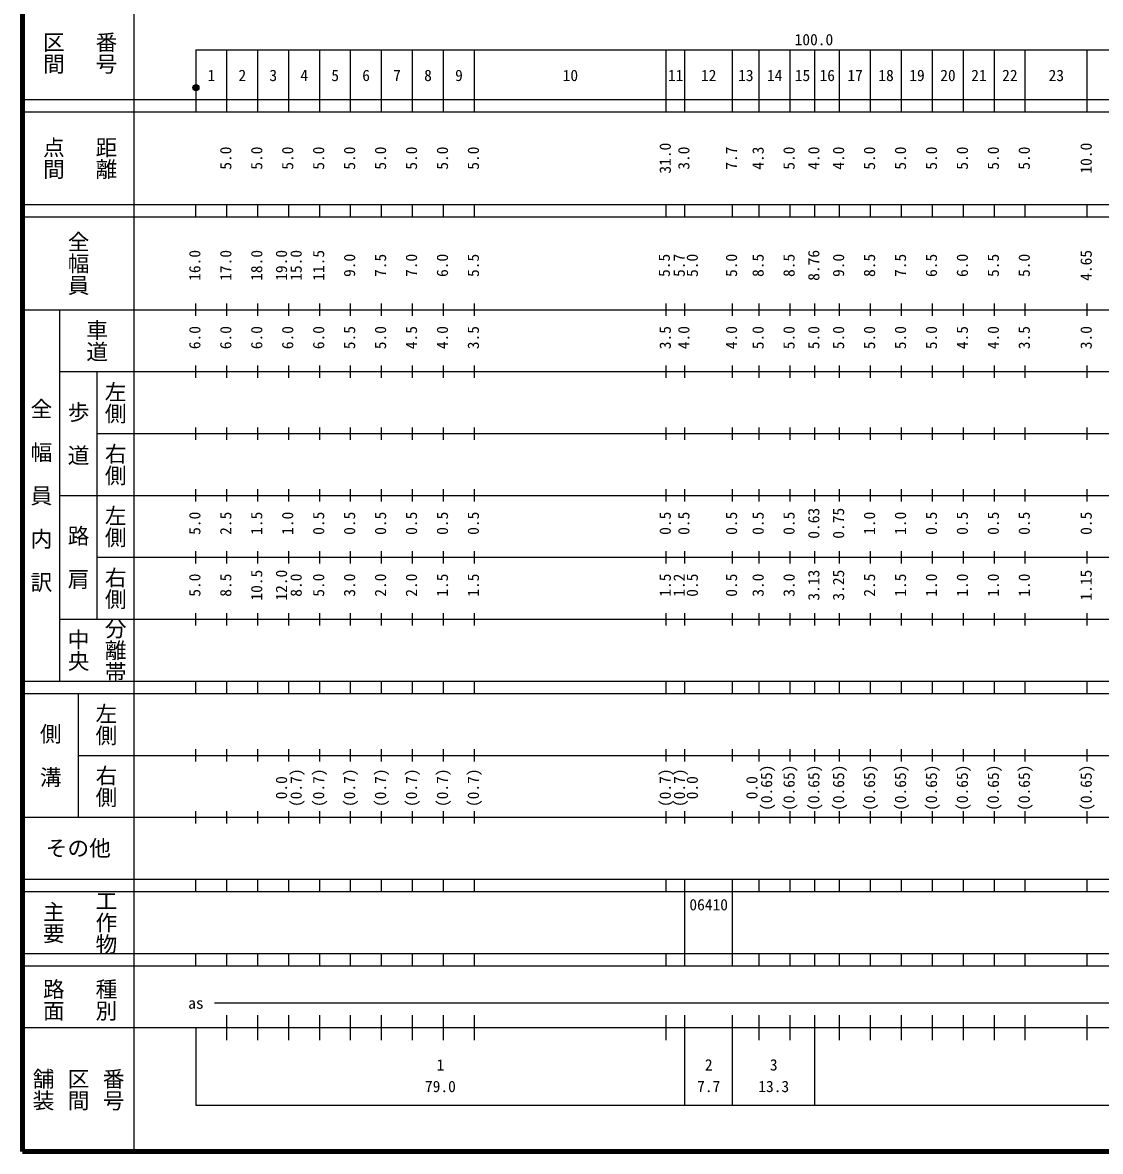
# Model space of a CAD drawing. Units: millimetres on the paper. Extents: x 40 to 680, y 20 to 380.
# Drawn here: x 40 to 214.1, y 20 to 202.4 of the extents above; entities that cross this region are included whole.
import ezdxf
from ezdxf.enums import TextEntityAlignment as Align

# ---------------------------------------------------------------- set-up
doc = ezdxf.new("R2010")
doc.units = ezdxf.units.MM
doc.layers.add('M-TTL', color=2, linetype='Continuous', lineweight=140)
doc.layers.add('M-TTL-BAND', color=7, linetype='Continuous', lineweight=25)
doc.styles.add('@ＭＳ ゴシック', font='')
doc.styles.add('ＭＳ ゴシック', font='')
doc.styles.get('@ＭＳ ゴシック').set_extended_font_data('@MS Gothic')
doc.styles.get('ＭＳ ゴシック').set_extended_font_data('MS Gothic')

msp = doc.modelspace()

# ---------------------------------------------------------------- hatches: boundary and pattern name
at = {"layer": 'M-TTL-BAND'}
msp.add_hatch(color=256, dxfattribs=at).paths.add_polyline_path([(68.497, 191.895, 1), (67.497, 191.895, 1)])

# ---------------------------------------------------------------- linework, layer by layer
at = {"layer": 'M-TTL'}
for p, q in [((40, 380), (40, 20)), ((40, 20), (680, 20))]:
    msp.add_line(p, q, dxfattribs=at)
at = {"layer": 'M-TTL-BAND'}
for p, q in [((58, 370), (58, 20)), ((68, 198), (579, 198)), ((68, 198), (68, 188)), ((73, 188), (73, 198)), ((78, 188), (78, 198)), ((83, 188), (83, 198)), ((88, 188), (88, 198)), ((93, 188), (93, 198)), ((98, 188), (98, 198)), ((103, 188), (103, 198)), ((108, 188), (108, 198)), ((113, 188), (113, 198)), ((144, 188), (144, 198)), ((147, 188), (147, 198)), ((154.7, 188), (154.7, 198)), ((159, 188), (159, 198)), ((164, 188), (164, 198)), ((168, 188), (168, 198)), ((172, 188), (172, 198)), ((177, 188), (177, 198)), ((182, 188), (182, 198)), ((187, 188), (187, 198)), ((192, 188), (192, 198)), ((197, 188), (197, 198)), ((202, 188), (202, 198)), ((212, 188), (212, 198)), ((40, 190), (579, 190)), ((40, 188), (579, 188)), ((40, 173), (579, 173)), ((68, 171), (68, 173)), ((73, 171), (73, 173)), ((78, 171), (78, 173)), ((83, 171), (83, 173)), ((88, 171), (88, 173)), ((93, 171), (93, 173)), ((98, 171), (98, 173)), ((103, 171), (103, 173)), ((108, 171), (108, 173)), ((113, 171), (113, 173)), ((144, 171), (144, 173)), ((147, 171), (147, 173)), ((154.7, 171), (154.7, 173)), ((159, 171), (159, 173)), ((164, 171), (164, 173)), ((168, 171), (168, 173)), ((172, 171), (172, 173)), ((177, 171), (177, 173)), ((182, 171), (182, 173)), ((187, 171), (187, 173)), ((192, 171), (192, 173)), ((197, 171), (197, 173)), ((202, 171), (202, 173)), ((212, 171), (212, 173)), ((40, 171), (579, 171)), ((68, 155), (68, 157)), ((73, 155), (73, 157)), ((78, 155), (78, 157)), ((83, 155), (83, 157)), ((88, 155), (88, 157)), ((93, 155), (93, 157)), ((98, 155), (98, 157)), ((103, 155), (103, 157)), ((108, 155), (108, 157)), ((113, 155), (113, 157)), ((144, 155), (144, 157)), ((147, 155), (147, 157)), ((154.7, 155), (154.7, 157)), ((159, 155), (159, 157)), ((164, 155), (164, 157)), ((168, 155), (168, 157)), ((172, 155), (172, 157)), ((177, 155), (177, 157)), ((182, 155), (182, 157)), ((187, 155), (187, 157)), ((192, 155), (192, 157)), ((197, 155), (197, 157)), ((202, 155), (202, 157)), ((212, 155), (212, 157)), ((40, 156), (579, 156)), ((46, 96), (46, 156)), ((46, 146), (579, 146)), ((52, 146), (52, 106)), ((68, 145), (68, 147)), ((73, 145), (73, 147)), ((78, 145), (78, 147)), ((83, 145), (83, 147)), ((88, 145), (88, 147)), ((93, 145), (93, 147)), ((98, 145), (98, 147)), ((103, 145), (103, 147)), ((108, 145), (108, 147)), ((113, 145), (113, 147)), ((144, 145), (144, 147)), ((147, 145), (147, 147)), ((154.7, 145), (154.7, 147)), ((159, 145), (159, 147)), ((164, 145), (164, 147)), ((168, 145), (168, 147)), ((172, 145), (172, 147)), ((177, 145), (177, 147)), ((182, 145), (182, 147)), ((187, 145), (187, 147)), ((192, 145), (192, 147)), ((197, 145), (197, 147)), ((202, 145), (202, 147)), ((212, 145), (212, 147)), ((68, 135), (68, 137)), ((73, 135), (73, 137)), ((78, 135), (78, 137)), ((83, 135), (83, 137)), ((88, 135), (88, 137)), ((93, 135), (93, 137)), ((98, 135), (98, 137)), ((103, 135), (103, 137)), ((108, 135), (108, 137)), ((113, 135), (113, 137)), ((144, 135), (144, 137)), ((147, 135), (147, 137)), ((154.7, 135), (154.7, 137)), ((159, 135), (159, 137)), ((164, 135), (164, 137)), ((168, 135), (168, 137)), ((172, 135), (172, 137)), ((177, 135), (177, 137)), ((182, 135), (182, 137)), ((187, 135), (187, 137)), ((192, 135), (192, 137)), ((197, 135), (197, 137)), ((202, 135), (202, 137)), ((212, 135), (212, 137)), ((52, 136), (579, 136)), ((46, 126), (579, 126)), ((68, 125), (68, 127)), ((73, 125), (73, 127)), ((78, 125), (78, 127)), ((83, 125), (83, 127)), ((88, 125), (88, 127)), ((93, 125), (93, 127)), ((98, 125), (98, 127)), ((103, 125), (103, 127)), ((108, 125), (108, 127)), ((113, 125), (113, 127)), ((144, 125), (144, 127)), ((147, 125), (147, 127)), ((154.7, 125), (154.7, 127)), ((159, 125), (159, 127)), ((164, 125), (164, 127)), ((168, 125), (168, 127)), ((172, 125), (172, 127)), ((177, 125), (177, 127)), ((182, 125), (182, 127)), ((187, 125), (187, 127)), ((192, 125), (192, 127)), ((197, 125), (197, 127)), ((202, 125), (202, 127)), ((212, 125), (212, 127)), ((68, 115), (68, 117)), ((73, 115), (73, 117)), ((78, 115), (78, 117)), ((83, 115), (83, 117)), ((88, 115), (88, 117)), ((93, 115), (93, 117)), ((98, 115), (98, 117)), ((103, 115), (103, 117)), ((108, 115), (108, 117)), ((113, 115), (113, 117)), ((144, 115), (144, 117)), ((147, 115), (147, 117)), ((154.7, 115), (154.7, 117)), ((159, 115), (159, 117)), ((164, 115), (164, 117)), ((168, 115), (168, 117)), ((172, 115), (172, 117)), ((177, 115), (177, 117)), ((182, 115), (182, 117)), ((187, 115), (187, 117)), ((192, 115), (192, 117)), ((197, 115), (197, 117)), ((202, 115), (202, 117)), ((212, 115), (212, 117)), ((52, 116), (579, 116)), ((46, 106), (579, 106)), ((68, 105), (68, 107)), ((73, 105), (73, 107)), ((78, 105), (78, 107)), ((83, 105), (83, 107)), ((88, 105), (88, 107)), ((93, 105), (93, 107)), ((98, 105), (98, 107)), ((103, 105), (103, 107)), ((108, 105), (108, 107)), ((113, 105), (113, 107)), ((144, 105), (144, 107)), ((147, 105), (147, 107)), ((154.7, 105), (154.7, 107)), ((159, 105), (159, 107)), ((164, 105), (164, 107)), ((168, 105), (168, 107)), ((172, 105), (172, 107)), ((177, 105), (177, 107)), ((182, 105), (182, 107)), ((187, 105), (187, 107)), ((192, 105), (192, 107)), ((197, 105), (197, 107)), ((202, 105), (202, 107)), ((212, 105), (212, 107)), ((40, 96), (579, 96)), ((68, 94), (68, 96)), ((73, 94), (73, 96)), ((78, 94), (78, 96)), ((83, 94), (83, 96)), ((88, 94), (88, 96)), ((93, 94), (93, 96)), ((98, 94), (98, 96)), ((103, 94), (103, 96)), ((108, 94), (108, 96)), ((113, 94), (113, 96)), ((144, 94), (144, 96)), ((147, 94), (147, 96)), ((154.7, 94), (154.7, 96)), ((159, 94), (159, 96)), ((164, 94), (164, 96)), ((168, 94), (168, 96)), ((172, 94), (172, 96)), ((177, 94), (177, 96)), ((182, 94), (182, 96)), ((187, 94), (187, 96)), ((192, 94), (192, 96)), ((197, 94), (197, 96)), ((202, 94), (202, 96)), ((212, 94), (212, 96)), ((40, 94), (579, 94)), ((49, 94), (49, 74)), ((49, 84), (579, 84)), ((68, 83), (68, 85)), ((73, 83), (73, 85)), ((78, 83), (78, 85)), ((83, 83), (83, 85)), ((88, 83), (88, 85)), ((93, 83), (93, 85)), ((98, 83), (98, 85)), ((103, 83), (103, 85)), ((108, 83), (108, 85)), ((113, 83), (113, 85)), ((144, 83), (144, 85)), ((147, 83), (147, 85)), ((154.7, 83), (154.7, 85)), ((159, 83), (159, 85)), ((164, 83), (164, 85)), ((168, 83), (168, 85)), ((172, 83), (172, 85)), ((177, 83), (177, 85)), ((182, 83), (182, 85)), ((187, 83), (187, 85)), ((192, 83), (192, 85)), ((197, 83), (197, 85)), ((202, 83), (202, 85)), ((212, 83), (212, 85)), ((68, 73), (68, 75)), ((73, 73), (73, 75)), ((78, 73), (78, 75)), ((83, 73), (83, 75)), ((88, 73), (88, 75)), ((93, 73), (93, 75)), ((98, 73), (98, 75)), ((103, 73), (103, 75)), ((108, 73), (108, 75)), ((113, 73), (113, 75)), ((144, 73), (144, 75)), ((147, 73), (147, 75)), ((154.7, 73), (154.7, 75)), ((159, 73), (159, 75)), ((164, 73), (164, 75)), ((168, 73), (168, 75)), ((172, 73), (172, 75)), ((177, 73), (177, 75)), ((182, 73), (182, 75)), ((187, 73), (187, 75)), ((192, 73), (192, 75)), ((197, 73), (197, 75)), ((202, 73), (202, 75)), ((212, 73), (212, 75)), ((40, 74), (579, 74)), ((40, 64), (579, 64)), ((68, 62), (68, 64)), ((73, 62), (73, 64)), ((78, 62), (78, 64)), ((83, 62), (83, 64)), ((88, 62), (88, 64)), ((93, 62), (93, 64)), ((98, 62), (98, 64)), ((103, 62), (103, 64)), ((108, 62), (108, 64)), ((113, 62), (113, 64)), ((144, 62), (144, 64)), ((147, 62), (147, 64)), ((154.7, 62), (154.7, 64)), ((159, 62), (159, 64)), ((164, 62), (164, 64)), ((168, 62), (168, 64)), ((172, 62), (172, 64)), ((177, 62), (177, 64)), ((182, 62), (182, 64)), ((187, 62), (187, 64)), ((192, 62), (192, 64)), ((197, 62), (197, 64)), ((202, 62), (202, 64)), ((212, 62), (212, 64)), ((40, 62), (579, 62)), ((147, 52), (147, 62)), ((154.7, 52), (154.7, 62)), ((40, 52), (579, 52)), ((68, 50), (68, 52)), ((73, 50), (73, 52)), ((78, 50), (78, 52)), ((83, 50), (83, 52)), ((88, 50), (88, 52)), ((93, 50), (93, 52)), ((98, 50), (98, 52)), ((103, 50), (103, 52)), ((108, 50), (108, 52)), ((113, 50), (113, 52)), ((144, 50), (144, 52)), ((147, 50), (147, 52)), ((154.7, 50), (154.7, 52)), ((159, 50), (159, 52)), ((164, 50), (164, 52)), ((168, 50), (168, 52)), ((172, 50), (172, 52)), ((177, 50), (177, 52)), ((182, 50), (182, 52)), ((187, 50), (187, 52)), ((192, 50), (192, 52)), ((197, 50), (197, 52)), ((202, 50), (202, 52)), ((212, 50), (212, 52)), ((40, 50), (579, 50)), ((71, 44), (565, 44)), ((73, 38), (73, 42)), ((78, 38), (78, 42)), ((83, 38), (83, 42)), ((88, 38), (88, 42)), ((93, 38), (93, 42)), ((98, 38), (98, 42)), ((103, 38), (103, 42)), ((108, 38), (108, 42)), ((113, 38), (113, 42)), ((144, 38), (144, 42)), ((147, 27.5), (147, 42)), ((154.7, 27.5), (154.7, 42)), ((159, 38), (159, 42)), ((164, 38), (164, 42)), ((168, 27.5), (168, 42)), ((172, 38), (172, 42)), ((177, 38), (177, 42)), ((182, 38), (182, 42)), ((187, 38), (187, 42)), ((192, 38), (192, 42)), ((197, 38), (197, 42)), ((202, 38), (202, 42)), ((212, 38), (212, 42)), ((40, 40), (579, 40)), ((68, 40), (68, 27.5)), ((68, 27.5), (579, 27.5))]:
    msp.add_line(p, q, dxfattribs=at)
msp.add_circle((67.997, 191.895), 0.5, dxfattribs=at)

# ---------------------------------------------------------------- texts
at = {"layer": 'M-TTL-BAND', "style": '@ＭＳ ゴシック'}
for s, p in [('番号', (53.5, 197.5)), ('区間', (45, 197.5)), ('点間', (45, 180.5)), ('距離', (53.5, 180.5)), ('全幅員', (49, 163.5)), ('車道', (52, 151)), ('左側', (55, 141)), ('全\u3000幅\u3000員\u3000内\u3000訳', (43, 126)), ('歩\u3000道', (49, 136)), ('右側', (55, 131)), ('左側', (55, 121)), ('路\u3000肩', (49, 116)), ('右側', (55, 111)), ('分離帯', (55, 101)), ('中央', (49, 101)), ('左側', (53.5, 89)), ('側\u3000溝', (44.5, 84)), ('右側', (53.5, 79)), ('主要', (45, 57)), ('工作物', (53.5, 57)), ('路面', (45, 44.5)), ('種別', (53.5, 44.5)), ('舗装', (43.333, 30)), ('区間', (49, 30)), ('番号', (54.667, 30))]:
    msp.add_text(s, height=2.566, rotation=270, dxfattribs=at).set_placement(p, align=Align.MIDDLE_CENTER)
at = {"layer": 'M-TTL-BAND', "style": 'ＭＳ ゴシック'}
for s, p in [('100.0', (167.844, 198.195)), ('1', (70.5, 192.405)), ('2', (75.5, 192.405)), ('3', (80.5, 192.405)), ('4', (85.5, 192.405)), ('5', (90.5, 192.405)), ('6', (95.5, 192.405)), ('7', (100.5, 192.405)), ('8', (105.5, 192.405)), ('9', (110.5, 192.405)), ('10', (128.5, 192.405)), ('11', (145.5, 192.405)), ('12', (150.85, 192.405)), ('13', (156.85, 192.405)), ('14', (161.5, 192.405)), ('15', (166, 192.405)), ('16', (170, 192.405)), ('17', (174.5, 192.405)), ('18', (179.5, 192.405)), ('19', (184.5, 192.405)), ('20', (189.5, 192.405)), ('21', (194.5, 192.405)), ('22', (199.5, 192.405)), ('23', (207, 192.405)), ('as', (68, 42.5)), ('1', (107.5, 32.523)), ('2', (150.85, 32.523)), ('3', (161.35, 32.523)), ('79.0', (107.5, 29.033)), ('7.7', (150.85, 29.033)), ('13.3', (161.35, 29.033))]:
    msp.add_text(s, height=1.833, dxfattribs=at).set_placement(p, align=Align.BOTTOM_CENTER)
for s, p in [('31.0', (145.278, 180.5)), ('10.0', (213.278, 180.5)), ('5.0', (74.278, 180.5)), ('5.0', (79.278, 180.5)), ('5.0', (84.278, 180.5)), ('5.0', (89.278, 180.5)), ('5.0', (94.278, 180.5)), ('5.0', (99.278, 180.5)), ('5.0', (104.278, 180.5)), ('5.0', (109.278, 180.5)), ('5.0', (114.278, 180.5)), ('3.0', (148.278, 180.5)), ('7.7', (155.978, 180.5)), ('4.3', (160.278, 180.5)), ('5.0', (165.278, 180.5)), ('4.0', (169.278, 180.5)), ('4.0', (173.278, 180.5)), ('5.0', (178.278, 180.5)), ('5.0', (183.278, 180.5)), ('5.0', (188.278, 180.5)), ('5.0', (193.278, 180.5)), ('5.0', (198.278, 180.5)), ('5.0', (203.278, 180.5)), ('16.0', (69.278, 163.174)), ('17.0', (74.278, 163.174)), ('18.0', (79.278, 163.174)), ('19.0', (83.278, 163.174)), ('15.0', (85.648, 163.174)), ('11.5', (89.278, 163.174)), ('9.0', (94.278, 163.174)), ('7.5', (99.278, 163.174)), ('7.0', (104.278, 163.174)), ('6.0', (109.278, 163.174)), ('5.5', (114.278, 163.174)), ('5.5', (145.124, 163.174)), ('5.7', (147.536, 163.174)), ('5.0', (149.648, 163.174)), ('5.0', (155.978, 163.174)), ('8.5', (160.278, 163.174)), ('8.5', (165.278, 163.174)), ('8.76', (169.278, 163.174)), ('9.0', (173.278, 163.174)), ('8.5', (178.278, 163.174)), ('7.5', (183.278, 163.174)), ('6.5', (188.278, 163.174)), ('6.0', (193.278, 163.174)), ('5.5', (198.278, 163.174)), ('5.0', (203.278, 163.174)), ('4.65', (213.278, 163.174)), ('6.0', (69.278, 151.5)), ('6.0', (74.278, 151.5)), ('6.0', (79.278, 151.5)), ('6.0', (84.278, 151.5)), ('6.0', (89.278, 151.5)), ('5.0', (99.278, 151.5)), ('4.0', (109.278, 151.5)), ('4.0', (148.278, 151.5)), ('4.0', (155.978, 151.5)), ('5.0', (160.278, 151.5)), ('5.0', (165.278, 151.5)), ('5.0', (169.278, 151.5)), ('5.0', (173.278, 151.5)), ('5.0', (178.278, 151.5)), ('5.0', (183.278, 151.5)), ('5.0', (188.278, 151.5)), ('4.0', (198.278, 151.5)), ('3.0', (213.278, 151.5)), ('5.5', (94.278, 151.5)), ('4.5', (104.278, 151.5)), ('3.5', (114.278, 151.5)), ('3.5', (145.278, 151.5)), ('4.5', (193.278, 151.5)), ('3.5', (203.278, 151.5)), ('5.0', (69.278, 121.5)), ('2.5', (74.278, 121.5)), ('1.5', (79.278, 121.5)), ('1.0', (84.278, 121.5)), ('0.5', (89.278, 121.5)), ('0.5', (94.278, 121.5)), ('0.5', (99.278, 121.5)), ('0.5', (104.278, 121.5)), ('0.5', (109.278, 121.5)), ('0.5', (114.278, 121.5)), ('0.5', (145.278, 121.5)), ('0.5', (148.278, 121.5)), ('0.5', (155.978, 121.5)), ('0.5', (160.278, 121.5)), ('0.5', (165.278, 121.5)), ('0.63', (169.278, 121.5)), ('0.75', (173.278, 121.5)), ('1.0', (178.278, 121.5)), ('1.0', (183.278, 121.5)), ('0.5', (188.278, 121.5)), ('0.5', (193.278, 121.5)), ('0.5', (198.278, 121.5)), ('0.5', (203.278, 121.5)), ('0.5', (213.278, 121.5)), ('5.0', (69.278, 111.5)), ('8.5', (74.278, 111.5)), ('10.5', (79.278, 111.5)), ('12.0', (83.278, 111.5)), ('8.0', (85.648, 111.5)), ('5.0', (89.278, 111.5)), ('3.0', (94.278, 111.5)), ('2.0', (99.278, 111.5)), ('2.0', (104.278, 111.5)), ('1.5', (109.278, 111.5)), ('1.5', (114.278, 111.5)), ('1.5', (145.278, 111.5)), ('1.2', (147.52, 111.5)), ('0.5', (149.648, 111.5)), ('0.5', (155.978, 111.5)), ('3.0', (160.278, 111.5)), ('3.0', (165.278, 111.5)), ('3.13', (169.278, 111.5)), ('3.25', (173.278, 111.5)), ('2.5', (178.278, 111.5)), ('1.5', (183.278, 111.5)), ('1.0', (188.278, 111.5)), ('1.0', (193.278, 111.5)), ('1.0', (198.278, 111.5)), ('1.0', (203.278, 111.5)), ('1.15', (213.278, 111.5)), ('(0.65)', (161.648, 78.764)), ('(0.65)', (165.278, 78.764)), ('(0.65)', (169.278, 78.764)), ('(0.65)', (173.278, 78.764)), ('(0.65)', (178.278, 78.764)), ('(0.65)', (183.278, 78.764)), ('(0.65)', (188.278, 78.764)), ('(0.65)', (193.278, 78.764)), ('(0.65)', (198.278, 78.764)), ('(0.65)', (203.278, 78.764)), ('(0.65)', (213.278, 78.764)), ('0.0', (83.278, 78.764)), ('(0.7)', (85.648, 78.764)), ('(0.7)', (89.278, 78.764)), ('(0.7)', (94.278, 78.764)), ('(0.7)', (99.278, 78.764)), ('(0.7)', (104.278, 78.764)), ('(0.7)', (109.278, 78.764)), ('(0.7)', (114.278, 78.764)), ('(0.7)', (145.278, 78.764)), ('(0.7)', (147.575, 78.764)), ('0.0', (149.648, 78.764)), ('0.0', (159.278, 78.764))]:
    msp.add_text(s, height=1.833, rotation=90, dxfattribs=at).set_placement(p, align=Align.BOTTOM_CENTER)
msp.add_text('その他', height=2.566, dxfattribs=at).set_placement((49, 69), align=Align.MIDDLE_CENTER)
msp.add_text('06410', height=1.833, dxfattribs=at).set_placement((147.725, 58.405), align=Align.BOTTOM_LEFT)

doc.saveas('drawing.dxf')
